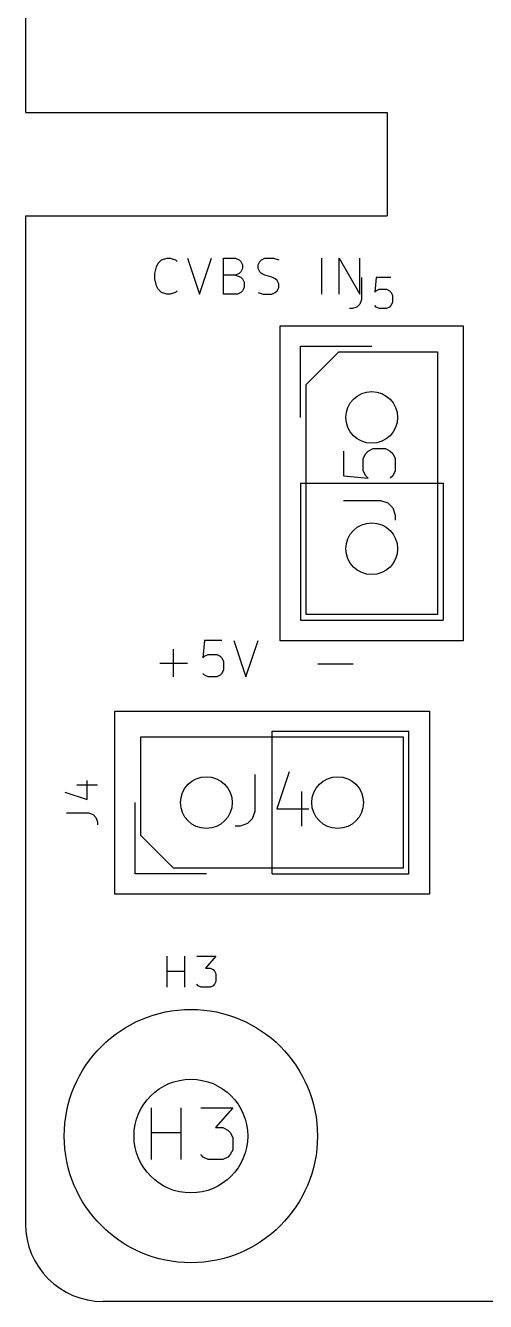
# Model space of a CAD drawing. Header units: millimetres. Extents: x -0.2 to 42, y -55 to 0.3.
# Drawn here: x 0 to 8.9, y -55 to -30.32 of the extents above; entities that cross this region are included whole.
import ezdxf

# ---------------------------------------------------------------- set-up
doc = ezdxf.new("R2010")
doc.units = ezdxf.units.MM
for name, color, linetype, true_color in [('Edge.Cuts', 254, 'CONTINUOUS', 0xd0d2cd), ('F.Courtyard', 6, 'CONTINUOUS', 0xff26e2), ('F.Fab', 9, 'CONTINUOUS', 0xafafaf), ('F.Silkscreen', 41, 'CONTINUOUS', 0xf2eda1)]:
    doc.layers.add(name, color=color, linetype=linetype, true_color=true_color)

msp = doc.modelspace()

# ---------------------------------------------------------------- linework, layer by layer
at = {"layer": 'Edge.Cuts', "linetype": 'CONTINUOUS'}
for p, q in [((0, -1.5), (0, -32)), ((0, -32), (7, -32)), ((7, -32), (7, -34)), ((0, -34), (0, -53.5)), ((0, -34), (7, -34)), ((40.5, -55), (1.5, -55))]:
    msp.add_line(p, q, dxfattribs=at)
at = {"layer": 'Edge.Cuts'}
for centre, radius in [((6.7, -37.9), 0.5), ((6.7, -40.44), 0.5), ((3.5, -45.35), 0.5), ((6.04, -45.35), 0.5), ((3.2, -51.8), 1.099999)]:
    msp.add_circle(centre, radius, dxfattribs=at)
msp.add_arc((1.5, -53.5), 1.5, -180, -90, dxfattribs=at)
at = {"layer": 'F.Courtyard', "linetype": 'CONTINUOUS'}
for p, q in [((4.93, -36.13), (8.47, -36.13)), ((4.93, -42.22), (4.93, -36.13)), ((8.47, -36.13), (8.47, -42.22)), ((8.47, -42.22), (4.93, -42.22)), ((1.73, -43.58), (7.82, -43.58)), ((1.73, -47.12), (1.73, -43.58)), ((7.82, -43.58), (7.82, -47.12)), ((7.82, -47.12), (1.73, -47.12))]:
    msp.add_line(p, q, dxfattribs=at)
at = {"layer": 'F.Courtyard'}
for centre, radius in [((6.7, -37.9), 0.5), ((6.7, -40.44), 0.5), ((3.5, -45.35), 0.5), ((6.04, -45.35), 0.5), ((3.2, -51.8), 2.45), ((3.2, -51.8), 1.099999)]:
    msp.add_circle(centre, radius, dxfattribs=at)
at = {"layer": 'F.Fab', "linetype": 'CONTINUOUS'}
for p, q in [((6.499999, -35.192371), (6.499999, -35.620942)), ((6.785714, -35.192371), (6.757142, -35.478085)), ((7.071428, -35.192371), (6.785714, -35.192371)), ((6.757142, -35.478085), (6.785714, -35.449514)), ((6.785714, -35.449514), (6.842857, -35.420942)), ((6.842857, -35.420942), (6.985714, -35.420942)), ((6.985714, -35.420942), (7.042857, -35.449514)), ((7.042857, -35.449514), (7.071428, -35.478085)), ((7.071428, -35.478085), (7.099999, -35.535228)), ((7.099999, -35.535228), (7.099999, -35.678085)), ((6.414285, -35.7638), (6.328571, -35.792371)), ((6.471428, -35.706657), (6.414285, -35.7638)), ((6.499999, -35.620942), (6.471428, -35.706657)), ((6.785714, -35.7638), (6.757142, -35.735228)), ((6.842857, -35.792371), (6.785714, -35.7638)), ((7.042857, -35.7638), (6.985714, -35.792371)), ((7.071428, -35.735228), (7.042857, -35.7638)), ((7.099999, -35.678085), (7.071428, -35.735228)), ((6.328571, -35.792371), (6.271428, -35.792371)), ((6.985714, -35.792371), (6.842857, -35.792371)), ((5.43, -37.265), (6.065, -36.63)), ((6.065, -36.63), (7.97, -36.63)), ((7.97, -36.63), (7.97, -41.71)), ((5.43, -41.71), (5.43, -37.265)), ((6.154819, -38.550952), (6.154819, -39.027142)), ((6.535771, -38.693809), (6.58339, -38.598571)), ((6.535771, -38.931904), (6.535771, -38.693809)), ((6.58339, -38.598571), (6.631009, -38.550952)), ((6.631009, -38.550952), (6.726247, -38.503333)), ((6.726247, -38.503333), (6.964342, -38.503333)), ((6.964342, -38.503333), (7.05958, -38.550952)), ((7.05958, -38.550952), (7.1072, -38.598571)), ((7.1072, -38.598571), (7.154819, -38.693809)), ((7.154819, -38.693809), (7.154819, -38.931904)), ((6.58339, -39.027142), (6.535771, -38.931904)), ((7.154819, -38.931904), (7.1072, -39.027142)), ((6.154819, -39.027142), (6.631009, -39.074761)), ((6.631009, -39.074761), (6.58339, -39.027142)), ((7.1072, -39.027142), (7.05958, -39.074761)), ((6.154819, -39.503333), (6.869104, -39.503333)), ((6.869104, -39.503333), (7.011961, -39.550952)), ((7.011961, -39.550952), (7.1072, -39.64619)), ((7.1072, -39.64619), (7.154819, -39.789047)), ((7.154819, -39.789047), (7.154819, -39.884285)), ((7.97, -41.71), (5.43, -41.71)), ((2.23, -44.08), (7.31, -44.08)), ((2.23, -45.985), (2.23, -44.08)), ((7.31, -44.08), (7.31, -46.62)), ((4.436666, -44.804819), (4.436666, -45.519104)), ((5.103333, -44.7572), (4.865238, -45.471485)), ((0.7638, -45.15), (1.192371, -45.292857)), ((0.992371, -45.007143), (1.392371, -45.007143)), ((1.192371, -45.292857), (1.192371, -44.921428)), ((5.341428, -45.138152), (5.341428, -45.804819)), ((0.792371, -45.55), (1.220942, -45.55)), ((1.220942, -45.55), (1.306657, -45.578571)), ((1.306657, -45.578571), (1.3638, -45.635714)), ((1.3638, -45.635714), (1.392371, -45.721428)), ((4.436666, -45.519104), (4.389047, -45.661961)), ((4.865238, -45.471485), (5.484285, -45.471485)), ((1.392371, -45.721428), (1.392371, -45.778571)), ((4.150952, -45.804819), (4.055714, -45.804819)), ((4.293809, -45.7572), (4.150952, -45.804819)), ((4.389047, -45.661961), (4.293809, -45.7572)), ((2.865, -46.62), (2.23, -45.985)), ((7.31, -46.62), (2.865, -46.62)), ((2.742857, -48.922371), (2.742857, -48.322371)), ((3.085714, -48.922371), (3.085714, -48.322371)), ((3.314285, -48.322371), (3.685713, -48.322371)), ((3.685713, -48.322371), (3.485713, -48.550942)), ((2.742857, -48.608085), (3.085714, -48.608085)), ((3.485713, -48.550942), (3.571428, -48.550942)), ((3.571428, -48.550942), (3.628571, -48.579514)), ((3.628571, -48.579514), (3.657142, -48.608085)), ((3.657142, -48.608085), (3.685713, -48.665228)), ((3.342856, -48.8938), (3.314285, -48.865228)), ((3.657142, -48.865228), (3.628571, -48.8938)), ((3.685713, -48.808085), (3.657142, -48.865228)), ((3.685713, -48.665228), (3.685713, -48.808085)), ((3.399999, -48.922371), (3.342856, -48.8938)), ((3.571428, -48.922371), (3.399999, -48.922371)), ((3.628571, -48.8938), (3.571428, -48.922371)), ((2.438095, -52.254819), (2.438095, -51.254819)), ((3.009523, -52.254819), (3.009523, -51.254819)), ((3.390476, -51.254819), (4.009523, -51.254819)), ((4.009523, -51.254819), (3.67619, -51.635771)), ((2.438095, -51.731009), (3.009523, -51.731009)), ((3.67619, -51.635771), (3.819047, -51.635771)), ((3.819047, -51.635771), (3.914285, -51.68339)), ((3.914285, -51.68339), (3.961904, -51.731009)), ((3.961904, -51.731009), (4.009523, -51.826247)), ((4.009523, -51.826247), (4.009523, -52.064342)), ((4.009523, -52.064342), (3.961904, -52.15958)), ((3.438095, -52.2072), (3.390476, -52.15958)), ((3.533333, -52.254819), (3.438095, -52.2072)), ((3.819047, -52.254819), (3.533333, -52.254819)), ((3.914285, -52.2072), (3.819047, -52.254819)), ((3.961904, -52.15958), (3.914285, -52.2072))]:
    msp.add_line(p, q, dxfattribs=at)
at = {"layer": 'F.Fab'}
for centre, radius in [((6.7, -37.9), 0.5), ((6.7, -40.44), 0.5), ((3.5, -45.35), 0.5), ((6.04, -45.35), 0.5), ((3.2, -51.8), 1.099999)]:
    msp.add_circle(centre, radius, dxfattribs=at)
at = {"layer": 'F.Silkscreen', "linetype": 'CONTINUOUS'}
for p, q in [((2.5, -35.117593), (2.533333, -34.98426)), ((2.533333, -34.98426), (2.566667, -34.917593)), ((2.566667, -34.917593), (2.633333, -34.850926)), ((2.633333, -34.850926), (2.733333, -34.817593)), ((2.733333, -34.817593), (2.8, -34.817593)), ((2.8, -34.817593), (2.9, -34.850926)), ((2.9, -34.850926), (2.933333, -34.88426)), ((3.133333, -34.817593), (3.366667, -35.517593)), ((3.366667, -35.517593), (3.6, -34.817593)), ((3.833333, -35.517593), (3.833333, -34.817593)), ((3.833333, -34.817593), (4.066667, -34.817593)), ((4.066667, -34.817593), (4.133333, -34.850926)), ((4.133333, -34.850926), (4.166667, -34.88426)), ((4.166667, -34.88426), (4.2, -34.950926)), ((4.2, -35.017593), (4.166667, -35.08426)), ((4.2, -34.950926), (4.2, -35.017593)), ((4.5, -34.950926), (4.533333, -34.88426)), ((4.5, -35.017593), (4.5, -34.950926)), ((4.533333, -35.08426), (4.5, -35.017593)), ((4.533333, -34.88426), (4.566667, -34.850926)), ((4.566667, -34.850926), (4.633333, -34.817593)), ((4.633333, -34.817593), (4.8, -34.817593)), ((4.8, -34.817593), (4.9, -34.850926)), ((5.733333, -35.517593), (5.733333, -34.817593)), ((6.066666, -35.517593), (6.066666, -34.817593)), ((6.066666, -34.817593), (6.466666, -35.517593)), ((6.466666, -35.517593), (6.466666, -34.817593)), ((2.5, -35.217593), (2.5, -35.117593)), ((2.533333, -35.350926), (2.5, -35.217593)), ((4.066667, -35.150926), (3.833333, -35.150926)), ((4.133333, -35.117593), (4.066667, -35.150926)), ((4.066667, -35.150926), (4.166667, -35.18426)), ((4.166667, -35.08426), (4.133333, -35.117593)), ((4.166667, -35.18426), (4.2, -35.217593)), ((4.2, -35.217593), (4.233333, -35.28426)), ((4.233333, -35.28426), (4.233333, -35.38426)), ((4.566667, -35.117593), (4.533333, -35.08426)), ((4.633333, -35.150926), (4.566667, -35.117593)), ((4.766667, -35.18426), (4.633333, -35.150926)), ((4.833333, -35.217593), (4.766667, -35.18426)), ((4.866667, -35.250926), (4.833333, -35.217593)), ((4.9, -35.317593), (4.866667, -35.250926)), ((2.566667, -35.417593), (2.533333, -35.350926)), ((2.633333, -35.48426), (2.566667, -35.417593)), ((2.733333, -35.517593), (2.633333, -35.48426)), ((2.8, -35.517593), (2.733333, -35.517593)), ((2.9, -35.48426), (2.8, -35.517593)), ((2.933333, -35.450926), (2.9, -35.48426)), ((4.1, -35.517593), (3.833333, -35.517593)), ((4.166667, -35.48426), (4.1, -35.517593)), ((4.2, -35.450926), (4.166667, -35.48426)), ((4.233333, -35.38426), (4.2, -35.450926)), ((4.5, -35.48426), (4.6, -35.517593)), ((4.6, -35.517593), (4.766667, -35.517593)), ((4.766667, -35.517593), (4.833333, -35.48426)), ((4.833333, -35.48426), (4.866667, -35.450926)), ((4.866667, -35.450926), (4.9, -35.38426)), ((4.9, -35.38426), (4.9, -35.317593)), ((5.32, -36.52), (6.7, -36.52)), ((5.32, -37.9), (5.32, -36.52)), ((5.32, -39.17), (5.32, -41.82)), ((5.32, -39.17), (8.08, -39.17)), ((8.08, -39.17), (8.08, -41.82)), ((5.32, -41.82), (8.08, -41.82)), ((2.866666, -42.917593), (2.866666, -42.38426)), ((3.466666, -42.217593), (3.433333, -42.550926)), ((3.8, -42.217593), (3.466666, -42.217593)), ((4.033333, -42.217593), (4.266667, -42.917593)), ((4.266667, -42.917593), (4.5, -42.217593)), ((2.599999, -42.650926), (3.133333, -42.650926)), ((3.433333, -42.550926), (3.466666, -42.517593)), ((3.466666, -42.517593), (3.533333, -42.48426)), ((3.533333, -42.48426), (3.7, -42.48426)), ((3.7, -42.48426), (3.766666, -42.517593)), ((3.766666, -42.517593), (3.8, -42.550926)), ((3.8, -42.550926), (3.833333, -42.617593)), ((3.833333, -42.617593), (3.833333, -42.78426)), ((5.657142, -42.6657), (6.342857, -42.6657)), ((3.466666, -42.88426), (3.433333, -42.850926)), ((3.533333, -42.917593), (3.466666, -42.88426)), ((3.7, -42.917593), (3.533333, -42.917593)), ((3.766666, -42.88426), (3.7, -42.917593)), ((3.8, -42.850926), (3.766666, -42.88426)), ((3.833333, -42.78426), (3.8, -42.850926)), ((4.77, -43.97), (7.42, -43.97)), ((4.77, -46.73), (4.77, -43.97)), ((7.42, -46.73), (7.42, -43.97)), ((2.12, -46.73), (2.12, -45.35)), ((3.5, -46.73), (2.12, -46.73)), ((4.77, -46.73), (7.42, -46.73))]:
    msp.add_line(p, q, dxfattribs=at)
at = {"layer": 'F.Silkscreen'}
for centre, radius in [((6.7, -37.9), 0.5), ((6.7, -40.44), 0.5), ((3.5, -45.35), 0.5), ((6.04, -45.35), 0.5), ((3.2, -51.8), 1.099999)]:
    msp.add_circle(centre, radius, dxfattribs=at)

doc.saveas('drawing.dxf')
